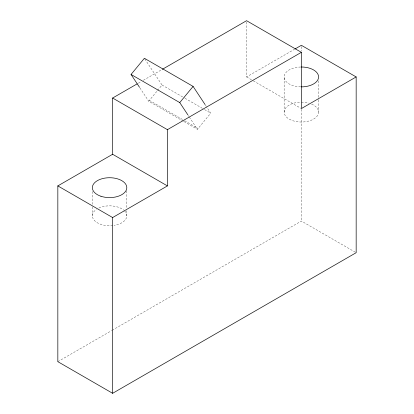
<?xml version="1.0" encoding="UTF-8"?>
<svg xmlns="http://www.w3.org/2000/svg" width="414" height="414" viewBox="0 0 414 414"><rect width="100%" height="100%" fill="white"/><g stroke="black" fill="none" stroke-linecap="round" stroke-linejoin="round"><path stroke-width="0.31" stroke-dasharray="2.07 1.55" d="M183.423 121.25L148.709 101.213L157.144 90.966M157.553 90.475L162.034 85.025L144.734 58.824M183.982 121.576L197.416 129.334L210.742 113.146L206.508 106.729M138.302 83.209L141.096 81.599M143.327 80.311L161.745 69.676M246.573 21.994L246.573 76.942L294.659 49.178M57.836 361.665L111.583 330.636M112.142 330.31L301.371 221.06L356.164 252.695M246.573 76.942L252.726 80.492M253.285 80.818L300.812 108.256M162.034 85.025L184.432 97.952M184.991 98.273L204.024 109.265M204.583 109.591L210.742 113.146M149.397 100.379L182.429 119.449M184.665 120.743L198.104 128.5M205.447 105.125L206.151 106.191M188.235 115.428L188.944 116.5M189.296 117.033L197.416 129.334M139.885 87.84L148.709 101.213M318.589 80.777L318.589 99.308M318.589 99.95L318.589 112.09M301.371 46.601L301.371 51.124M301.371 109.275L301.371 221.06M300.73 67.006A17.222 9.941 0 0 0 284.149 76.942L284.149 112.09M126.808 190.864L126.808 208.118M126.808 210.674L126.808 215.787M92.369 191.501L92.369 204.283M92.369 206.84L92.369 215.787M300.73 86.878A17.222 9.941 0 0 1 284.149 76.942M124.5 210.814A17.222 9.941 0 0 1 114.041 225.392M112.794 225.558A17.222 9.941 0 0 1 94.728 220.812A17.222 9.941 0 0 1 96.4 209.396M98.848 208.014A17.222 9.941 0 0 1 123.693 210.084M311.592 104.095A17.222 9.941 0 0 1 311.597 120.091A17.222 9.941 0 0 1 285.117 115.377A17.222 9.941 0 0 1 300.73 102.16M301.371 102.149A17.222 9.941 0 0 1 308.844 103.138"/><path stroke-width="0.62" d="M139.528 87.307L131.057 74.473L144.382 58.286L193.09 86.407L205.096 104.587M187.884 114.895L179.764 102.594L193.09 86.407M112.629 154.272L57.836 185.907L57.836 361.665L112.629 393.3L356.164 252.695L356.164 76.942L301.371 108.577L301.371 52.335L167.427 129.665L167.427 185.907L112.629 154.272L112.629 98.03L137.189 83.856M162.304 69.355L246.573 20.7L301.371 52.335M295.218 48.857L301.371 45.307L356.164 76.942M57.836 185.907L112.629 217.547L167.427 185.907M131.057 74.473L179.764 102.594M112.629 98.03L167.427 129.665M112.629 217.547L112.629 393.3M301.371 67.001A17.222 9.941 0 0 1 318.589 76.942A17.222 9.941 0 0 1 301.371 86.883M100.975 196.277A17.222 9.941 0 0 0 126.808 187.666A17.222 9.941 0 0 0 100.975 179.055A17.222 9.941 0 0 0 100.975 196.277"/></g></svg>
